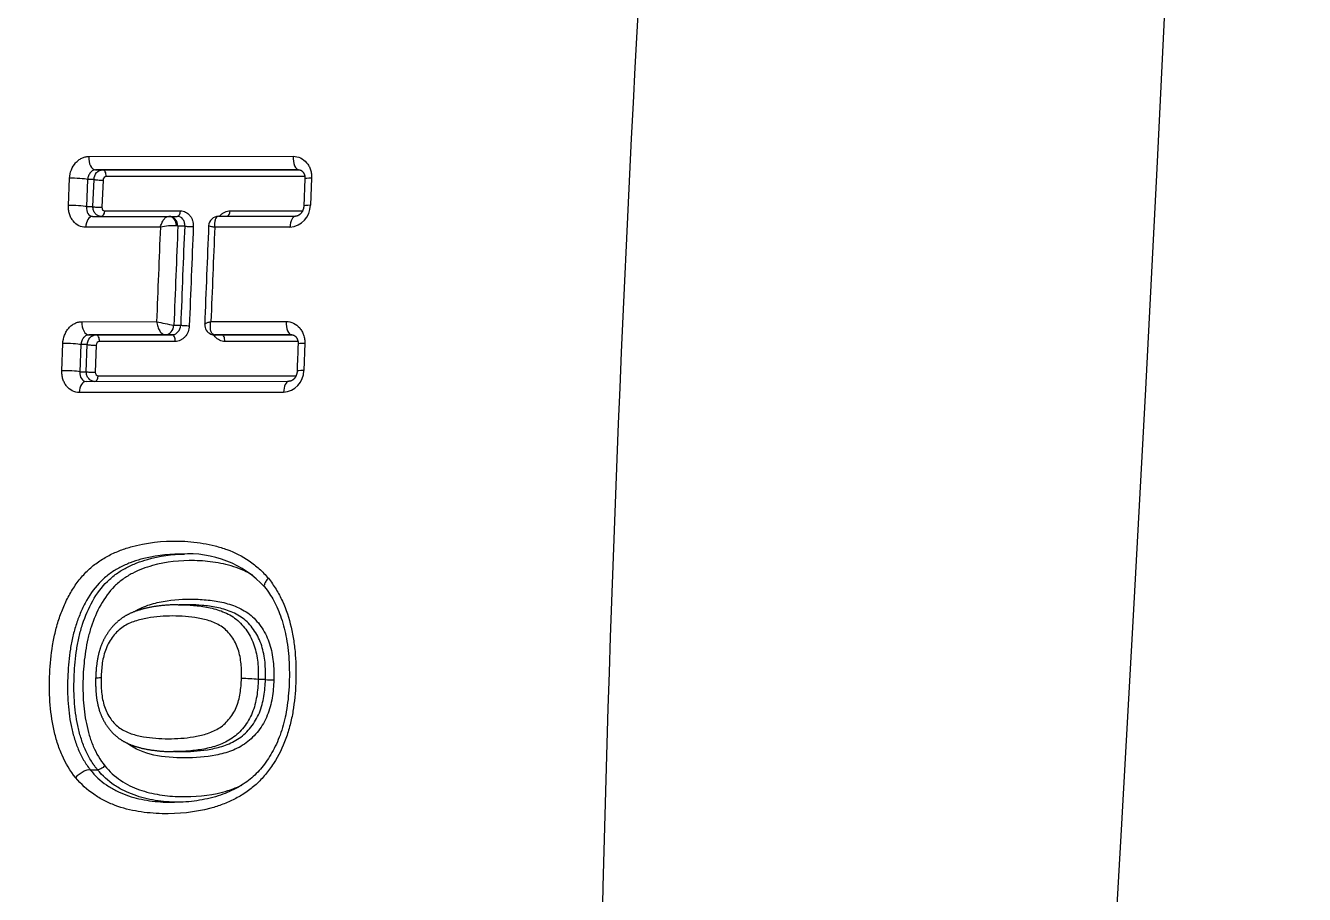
# Model space of a CAD drawing. Header units: millimetres. Extents: x 863 to 5283, y 810 to 2397.
# Drawn here: x 3100.665 to 3101.721, y 1269.281 to 1269.998 of the extents above; entities that cross this region are included whole.
import ezdxf

# ---------------------------------------------------------------- set-up
doc = ezdxf.new("R2010")
doc.units = ezdxf.units.MM
doc.layers.add('Wbudowane', color=175, linetype='Continuous')

# ---------------------------------------------------------------- blocks, each defined once
blk = doc.blocks.new('Z$W@#9123')
for p, q in [((18.5699, 38.5941), (18.5924, 38.5932)), ((18.5631, 38.4217), (18.563, 38.5835)), ((18.563, 38.5834), (18.5631, 38.4159)), ((18.5685, 38.5885), (18.5686, 38.4246)), ((18.5706, 38.5886), (18.593, 38.5877)), ((18.5969, 38.5268), (18.5969, 38.5867)), ((18.7063, 38.5885), (18.7288, 38.5876)), ((18.5521, 38.4102), (18.5519, 38.5788)), ((18.6014, 38.5173), (18.6014, 38.5808)), ((18.6104, 38.5763), (18.6104, 38.5142)), ((18.6884, 38.511), (18.6883, 38.5731)), ((18.6993, 38.52), (18.6993, 38.5778)), ((18.6993, 38.5777), (18.6993, 38.5142)), ((18.7047, 38.5829), (18.7048, 38.5225)), ((18.7332, 38.418), (18.7331, 38.5813)), ((18.7378, 38.4081), (18.7377, 38.5755)), ((18.7468, 38.5709), (18.7469, 38.4024)), ((18.9838, 38.556), (18.9838, 38.55)), ((18.6993, 38.5142), (18.6993, 38.52)), ((18.6095, 38.4894), (18.6095, 38.4837)), ((18.9221, 38.4917), (18.9221, 38.4849)), ((18.597, 38.4234), (18.597, 38.4859)), ((18.6015, 38.4764), (18.6015, 38.4833)), ((18.6913, 38.4804), (18.6913, 38.4861)), ((18.6913, 38.4803), (18.6913, 38.4804)), ((18.6993, 38.479), (18.6993, 38.4732)), ((18.6994, 38.4162), (18.6993, 38.479)), ((18.7048, 38.4816), (18.7048, 38.419)), ((19.0433, 38.4809), (19.0433, 38.4869)), ((18.6015, 38.4762), (18.6015, 38.4764)), ((18.6015, 38.4134), (18.6015, 38.4762)), ((18.6105, 38.4693), (18.6105, 38.4077)), ((18.6993, 38.4732), (18.6993, 38.4731)), ((18.6993, 38.4731), (18.6994, 38.4103)), ((18.6885, 38.4046), (18.6884, 38.4662)), ((18.5631, 38.4159), (18.5631, 38.4217)), ((18.5711, 38.4146), (18.5711, 38.4093)), ((18.5935, 38.4136), (18.5711, 38.4146)), ((18.5716, 38.422), (18.594, 38.421)), ((18.6994, 38.4103), (18.6994, 38.4162)), ((18.7078, 38.4164), (18.7302, 38.4156)), ((19.0583, 38.4114), (19.0583, 38.4174)), ((18.5711, 38.4093), (18.5935, 38.4083)), ((18.5935, 38.4083), (18.5935, 38.4136)), ((18.7074, 38.409), (18.7074, 38.4037)), ((18.7298, 38.4082), (18.7074, 38.409)), ((18.7298, 38.4029), (18.7298, 38.4082)), ((18.5925, 38.3934), (18.5701, 38.3944)), ((18.7074, 38.4037), (18.7298, 38.4029)), ((18.7289, 38.388), (18.7065, 38.3888))]:
    blk.add_line(p, q)
for centre, radius, start, end in [((19.7894, 63.7041), 24.8777, 265.82776, 270.16391), ((18.5924, 38.5751), 0.018, 3.6409, 90.1223), ((18.7289, 38.5697), 0.0179, 3.6279, 90.5248), ((19.5141, 59.4142), 20.8469, 267.78085, 267.84249), ((18.9269, 38.5623), 0.0573, 353.756, 0.6535), ((18.9651, 38.4929), 0.085, 132.771, 184.1546), ((19.0962, 38.5377), 0.1131, 173.7187, 180.7373), ((18.6096, 38.5173), 0.00815, 180.1208, 267.7883), ((19.6846, 64.1264), 25.6347, 267.59851, 267.77289), ((18.691, 38.5142), 0.00829, 267.4203, 337.54), ((18.691, 38.5142), 0.00834, 337.4294, 0.0478), ((18.6969, 38.5142), 0.00242, 339.6937, 359.8255), ((19.6713, 63.8419), 25.355, 267.59946, 267.78349), ((19.6845, 64.189), 25.7221, 267.60456, 267.7871), ((19.6858, 64.2344), 25.7604, 267.60652, 267.7887), ((18.6524, 38.4798), 0.0432, 176.2417, 193.9893), ((18.6285, 38.4802), 0.0193, 169.6373, 172.9149), ((19.6857, 64.267), 25.8057, 267.60985, 267.79179), ((18.3574, 38.5414), 0.3395, 347.1952, 349.626), ((19.685, 64.2282), 25.7813, 267.61139, 267.78477)]:
    blk.add_arc(centre, radius, start, end)
for centre, major_axis, ratio, start_param, end_param in [((18.571, 38.5986), (0.00044, 0.00999), 0.095203, 2.040853, 3.141783), ((18.553, 38.5834), (-0.01, -0.00001), 0.458573, 1.464247, 3.141333), ((18.5934, 38.5977), (0.00043, 0.00999), 0.093286, 2.041195, 3.141571), ((18.7073, 38.593), (0.00039, 0.00999), 0.083769, 2.04286, 3.141753), ((18.7297, 38.5921), (0.00038, 0.00999), 0.08194, 2.043172, 3.141577), ((18.6114, 38.5809), (0.01, 0.00001), 0.459486, 3.141333, 4.611371), ((18.6893, 38.5777), (0.01, 0.00001), 0.460639, 4.618565, 6.282926), ((18.7477, 38.5755), (0.01, 0.00001), 0.461452, 3.141333, 4.623833), ((18.5964, 38.5244), (-0.005, 0), 0.49542, 3.163989, 4.611106), ((18.7043, 38.52), (-0.005, 0), 0.496381, 4.620973, 6.28292), ((18.6913, 38.514), (-0.00739, 0.00306), 0.892745, 3.141575, 3.481465), ((18.6095, 38.4939), (0.00021, 0.005), 0.090566, 3.57985, 5.25551), ((18.6913, 38.4906), (0.00019, 0.005), 0.083818, 3.579572, 5.255827), ((18.5965, 38.4833), (-0.005, 0), 0.523615, 3.141322, 4.611806), ((18.6095, 38.4764), (0.008, 0), 0.906308, 1.571342, 3.142138), ((18.6095, 38.4762), (0.008, 0), 0.797309, 1.592172, 3.141975), ((18.6913, 38.4731), (-0.008, 0), 0.906308, 3.142138, 4.712935), ((18.6913, 38.4731), (0.008, 0), 0.896586, 0.000584, 1.573393), ((18.7043, 38.479), (-0.005, 0), 0.524058, 4.621594, 6.282915), ((18.5531, 38.4159), (-0.01, -0.00001), 0.573236, 1.467234, 3.141311), ((18.5681, 38.4217), (0.005, 0), 0.575127, 1.46851, 3.141311), ((18.5711, 38.4191), (0.00022, 0.005), 0.093717, 3.579987, 5.329031), ((18.5935, 38.4181), (0.00021, 0.005), 0.091833, 3.579905, 5.328868), ((18.5965, 38.4205), (-0.005, 0), 0.575015, 3.164806, 4.612709), ((18.7044, 38.4162), (-0.005, 0), 0.574578, 4.622361, 6.282904), ((18.7074, 38.4136), (-0.00019, -0.005), 0.082492, 0.437928, 2.186457), ((18.7298, 38.4127), (-0.00019, -0.005), 0.080699, 0.437859, 2.186298), ((18.7328, 38.4151), (-0.005, 0), 0.574461, 3.155914, 4.624839), ((18.5711, 38.4002), (-0.00043, -0.00999), 0.093657, 3.579985, 5.340425), ((18.5935, 38.3992), (-0.00042, -0.00999), 0.091778, 3.579902, 5.340228), ((18.6115, 38.4134), (0.01, 0.00001), 0.573024, 3.141311, 4.61418), ((18.6894, 38.4103), (-0.01, -0.00001), 0.572734, 1.479545, 3.141311), ((18.7478, 38.4081), (0.01, 0.00001), 0.57251, 3.141311, 4.626228), ((18.7074, 38.3947), (-0.00038, -0.00999), 0.082455, 3.579519, 5.33924), ((18.7298, 38.3938), (-0.00037, -0.00999), 0.080665, 3.57945, 5.339048)]:
    blk.add_ellipse(centre, major_axis=major_axis, ratio=ratio, start_param=start_param, end_param=end_param)
for points, knots in [([(18.5519, 38.5788), (18.5519, 38.581), (18.5524, 38.583), (18.5542, 38.5868), (18.5556, 38.5886), (18.5581, 38.5907), (18.559, 38.5913), (18.5609, 38.5924), (18.562, 38.5929), (18.5641, 38.5936), (18.5653, 38.5938), (18.5676, 38.5941), (18.5688, 38.5942), (18.5699, 38.5941)], [0, 0, 0, 0, 0.25, 0.25, 0.5, 0.5, 0.625, 0.625, 0.75, 0.75, 0.875, 0.875, 1, 1, 1, 1]), ([(18.563, 38.5834), (18.563, 38.5834), (18.563, 38.5835), (18.563, 38.5837), (18.563, 38.584), (18.5631, 38.5842), (18.5631, 38.5844), (18.5632, 38.5846), (18.5633, 38.5848), (18.5633, 38.585), (18.5634, 38.5852), (18.5635, 38.5854), (18.5637, 38.5856), (18.5638, 38.5858), (18.5639, 38.586), (18.5641, 38.5862), (18.5643, 38.5864), (18.5645, 38.5866), (18.5647, 38.5868), (18.5649, 38.587), (18.5651, 38.5871), (18.5653, 38.5873), (18.5655, 38.5874), (18.5658, 38.5876), (18.5661, 38.5877), (18.5663, 38.5879), (18.5666, 38.588), (18.5669, 38.5881), (18.5672, 38.5882), (18.5675, 38.5883), (18.5678, 38.5884), (18.5681, 38.5885), (18.5685, 38.5885), (18.5688, 38.5886), (18.5691, 38.5886), (18.5695, 38.5886), (18.5698, 38.5886), (18.5702, 38.5887), (18.5704, 38.5886), (18.5705, 38.5886), (18.5706, 38.5886)], [0, 0, 0, 0, 0.002, 0.039359, 0.076803, 0.114152, 0.141166, 0.169491, 0.19639, 0.23326, 0.265051, 0.294198, 0.321522, 0.35045, 0.379449, 0.410033, 0.440235, 0.470066, 0.499519, 0.524437, 0.548052, 0.57315, 0.59913, 0.625829, 0.653027, 0.680468, 0.702726, 0.726556, 0.750697, 0.775612, 0.801071, 0.826827, 0.852615, 0.875141, 0.899035, 0.923593, 0.94838, 0.973291, 0.998218, 1, 1, 1, 1]), ([(18.593, 38.5877), (18.5931, 38.5877), (18.5933, 38.5876), (18.5937, 38.5876), (18.594, 38.5876), (18.5944, 38.5875), (18.5947, 38.5874), (18.5951, 38.5873), (18.5954, 38.5873), (18.5958, 38.5871), (18.5961, 38.587), (18.5965, 38.5869), (18.5968, 38.5868), (18.5971, 38.5866), (18.5974, 38.5865), (18.5977, 38.5863), (18.598, 38.5861), (18.5982, 38.5859), (18.5985, 38.5857), (18.5988, 38.5855), (18.599, 38.5853), (18.5993, 38.5851), (18.5995, 38.5849), (18.5997, 38.5847), (18.5999, 38.5845), (18.6001, 38.5842), (18.6003, 38.584), (18.6004, 38.5837), (18.6006, 38.5835), (18.6007, 38.5833), (18.6008, 38.583), (18.601, 38.5828), (18.6011, 38.5825), (18.6012, 38.5823), (18.6012, 38.5821), (18.6013, 38.5818), (18.6013, 38.5816), (18.6014, 38.5813), (18.6014, 38.5811), (18.6014, 38.5809), (18.6014, 38.5808)], [0, 0, 0, 0, 0.024769, 0.04991, 0.075086, 0.100221, 0.125242, 0.150261, 0.1752, 0.199907, 0.224488, 0.249104, 0.273871, 0.298941, 0.321311, 0.344142, 0.369521, 0.394989, 0.420404, 0.445604, 0.470467, 0.494877, 0.518847, 0.543462, 0.570913, 0.597891, 0.624107, 0.64934, 0.673416, 0.696941, 0.727884, 0.758326, 0.787829, 0.816146, 0.843104, 0.868875, 0.901868, 0.935835, 0.969955, 1, 1, 1, 1]), ([(18.6883, 38.5731), (18.6883, 38.5752), (18.6888, 38.5773), (18.6906, 38.5811), (18.692, 38.5828), (18.6944, 38.585), (18.6954, 38.5856), (18.6973, 38.5867), (18.6984, 38.5872), (18.7005, 38.5879), (18.7017, 38.5882), (18.704, 38.5885), (18.7052, 38.5885), (18.7063, 38.5885)], [0, 0, 0, 0, 0.25, 0.25, 0.5, 0.5, 0.625, 0.625, 0.75, 0.75, 0.875, 0.875, 1, 1, 1, 1]), ([(18.6993, 38.5777), (18.6993, 38.5777), (18.6993, 38.5778), (18.6993, 38.578), (18.6993, 38.5783), (18.6994, 38.5785), (18.6994, 38.5787), (18.6995, 38.5789), (18.6995, 38.5791), (18.6996, 38.5793), (18.6997, 38.5795), (18.6998, 38.5797), (18.6999, 38.5799), (18.7, 38.5801), (18.7002, 38.5803), (18.7003, 38.5805), (18.7005, 38.5807), (18.7007, 38.5809), (18.7009, 38.5811), (18.7011, 38.5813), (18.7014, 38.5814), (18.7016, 38.5816), (18.7018, 38.5818), (18.7021, 38.5819), (18.7023, 38.5821), (18.7026, 38.5822), (18.7029, 38.5823), (18.7032, 38.5824), (18.7034, 38.5825), (18.7038, 38.5826), (18.7041, 38.5827), (18.7044, 38.5828), (18.7047, 38.5829), (18.7051, 38.5829), (18.7054, 38.583), (18.7057, 38.583), (18.7061, 38.583), (18.7064, 38.583), (18.7067, 38.583), (18.7069, 38.583), (18.7069, 38.583)], [0, 0, 0, 0, 0.00296, 0.040635, 0.0784, 0.116111, 0.144235, 0.168267, 0.191963, 0.228951, 0.260771, 0.289938, 0.31726, 0.346267, 0.374893, 0.405093, 0.435017, 0.464657, 0.49399, 0.522876, 0.546311, 0.571219, 0.597015, 0.623535, 0.650558, 0.677829, 0.700148, 0.724135, 0.748161, 0.772966, 0.798316, 0.823967, 0.849654, 0.872084, 0.895878, 0.920376, 0.945104, 0.969962, 0.99484, 1, 1, 1, 1]), ([(18.7293, 38.5822), (18.7294, 38.5821), (18.7296, 38.5821), (18.73, 38.5821), (18.7304, 38.5821), (18.7307, 38.582), (18.7311, 38.5819), (18.7314, 38.5818), (18.7318, 38.5818), (18.7321, 38.5816), (18.7325, 38.5815), (18.7328, 38.5814), (18.7331, 38.5813), (18.7334, 38.5811), (18.7337, 38.581), (18.734, 38.5808), (18.7343, 38.5806), (18.7346, 38.5805), (18.7348, 38.5803), (18.7351, 38.5801), (18.7354, 38.5799), (18.7356, 38.5797), (18.7358, 38.5795), (18.736, 38.5792), (18.7362, 38.579), (18.7364, 38.5788), (18.7366, 38.5785), (18.7368, 38.5783), (18.7369, 38.5781), (18.737, 38.5779), (18.7372, 38.5776), (18.7373, 38.5773), (18.7374, 38.5771), (18.7375, 38.5768), (18.7375, 38.5766), (18.7376, 38.5764), (18.7376, 38.5761), (18.7377, 38.5759), (18.7377, 38.5756), (18.7377, 38.5755), (18.7377, 38.5754)], [0, 0, 0, 0, 0.024633, 0.049696, 0.074792, 0.099848, 0.124794, 0.149742, 0.174675, 0.199279, 0.223768, 0.248314, 0.273038, 0.298114, 0.320353, 0.342939, 0.368343, 0.393838, 0.419292, 0.444552, 0.469501, 0.494032, 0.518136, 0.542679, 0.57036, 0.597552, 0.623962, 0.649369, 0.673604, 0.697477, 0.728905, 0.759785, 0.789661, 0.818279, 0.845469, 0.871475, 0.906739, 0.941362, 0.976102, 1, 1, 1, 1]), ([(18.9003, 38.5584), (18.9032, 38.5607), (18.9062, 38.5628), (18.9125, 38.5667), (18.9158, 38.5684), (18.926, 38.5731), (18.9332, 38.5755), (18.9444, 38.5781), (18.9482, 38.5788), (18.9558, 38.5799), (18.9597, 38.5804), (18.9712, 38.5812), (18.979, 38.5813), (18.9946, 38.5807), (19.0023, 38.58), (19.0138, 38.5781), (19.0176, 38.5773), (19.0251, 38.5753), (19.0289, 38.5742), (19.0398, 38.5702), (19.0467, 38.5668), (19.0564, 38.5606), (19.0595, 38.5584), (19.0652, 38.5536), (19.0679, 38.5511), (19.0729, 38.5456), (19.0751, 38.5427), (19.0792, 38.5367), (19.081, 38.5336), (19.0842, 38.5273), (19.0856, 38.5241), (19.0881, 38.5175), (19.0892, 38.5142), (19.0937, 38.4975), (19.095, 38.4842), (19.0944, 38.4642), (19.0939, 38.4576), (19.0917, 38.4446), (19.0901, 38.4382), (19.0866, 38.4289), (19.0853, 38.4259), (19.0822, 38.4199), (19.0805, 38.4171), (19.0748, 38.4089), (19.0703, 38.4039), (19.0648, 38.3994)], [0, 0, 0, 0, 0.03125, 0.03125, 0.0625, 0.0625, 0.125, 0.125, 0.15625, 0.15625, 0.1875, 0.1875, 0.25, 0.25, 0.3125, 0.3125, 0.34375, 0.34375, 0.375, 0.375, 0.4375, 0.4375, 0.46875, 0.46875, 0.5, 0.5, 0.53125, 0.53125, 0.5625, 0.5625, 0.59375, 0.59375, 0.625, 0.625, 0.75, 0.75, 0.8125, 0.8125, 0.875, 0.875, 0.90625, 0.90625, 0.9375, 0.9375, 1, 1, 1, 1]), ([(18.9074, 38.5553), (18.9112, 38.5584), (18.9188, 38.5632), (18.9335, 38.5697), (18.9506, 38.5739), (18.9708, 38.576), (18.9918, 38.5757), (19.012, 38.5734), (19.0295, 38.5686), (19.0442, 38.5619), (19.0566, 38.5535), (19.0667, 38.5435), (19.0746, 38.5311), (19.0806, 38.5166), (19.0844, 38.4988), (19.0852, 38.4877), (19.0852, 38.4809)], [0, 0, 0, 0, 0.058722, 0.123626, 0.194529, 0.274153, 0.364518, 0.445723, 0.514685, 0.578978, 0.640111, 0.697393, 0.758814, 0.830472, 0.913118, 1, 1, 1, 1]), ([(18.9278, 38.4479), (18.9274, 38.4486), (18.9271, 38.4492), (18.9256, 38.4518), (18.9246, 38.4537), (18.9221, 38.4598), (18.9209, 38.4641), (18.9182, 38.4769), (18.9175, 38.4855), (18.9175, 38.4984), (18.9177, 38.5027), (18.9185, 38.5114), (18.9191, 38.5158), (18.9205, 38.5222), (18.9211, 38.5243), (18.9224, 38.5285), (18.9231, 38.5306), (18.9258, 38.5367), (18.928, 38.5406), (18.9339, 38.5476), (18.9375, 38.5507), (18.9434, 38.5545), (18.9455, 38.5557), (18.9499, 38.5578), (18.9522, 38.5587), (18.9591, 38.561), (18.9641, 38.5619), (18.974, 38.563), (18.9791, 38.5631), (18.9841, 38.5629)], [0, 0, 0, 0, 0.013723, 0.013723, 0.056605, 0.056605, 0.142368, 0.142368, 0.313894, 0.313894, 0.399658, 0.399658, 0.485421, 0.485421, 0.528302, 0.528302, 0.571184, 0.571184, 0.656947, 0.656947, 0.74271, 0.74271, 0.785592, 0.785592, 0.828474, 0.828474, 0.914237, 0.914237, 1, 1, 1, 1]), ([(18.9841, 38.5629), (18.9892, 38.5628), (18.9941, 38.5624), (19.0015, 38.5611), (19.0039, 38.5606), (19.0087, 38.5593), (19.0111, 38.5585), (19.018, 38.5557), (19.0223, 38.5532), (19.03, 38.5472), (19.0334, 38.5439), (19.0375, 38.5382), (19.0388, 38.5362), (19.0409, 38.5322), (19.0419, 38.5301), (19.0443, 38.5239), (19.0454, 38.5195), (19.048, 38.5066), (19.0486, 38.498), (19.0486, 38.4808), (19.048, 38.4722), (19.0444, 38.456), (19.0415, 38.4482), (19.0363, 38.4416)], [0, 0, 0, 0, 0.083932, 0.083932, 0.125898, 0.125898, 0.167864, 0.167864, 0.251796, 0.251796, 0.335728, 0.335728, 0.377694, 0.377694, 0.41966, 0.41966, 0.503591, 0.503591, 0.671455, 0.671455, 0.839319, 0.839319, 1, 1, 1, 1]), ([(19.0648, 38.3994), (19.0592, 38.3949), (19.0531, 38.3912), (19.043, 38.3867), (19.0395, 38.3854), (19.0323, 38.3831), (19.0286, 38.3822), (19.0175, 38.3797), (19.0099, 38.3787), (18.9943, 38.3777), (18.9866, 38.3777), (18.9711, 38.3784), (18.9634, 38.3791), (18.9519, 38.381), (18.9481, 38.3818), (18.9404, 38.3836), (18.9367, 38.3847), (18.9293, 38.3872), (18.9258, 38.3886), (18.9188, 38.3917), (18.9153, 38.3934), (18.9088, 38.3973), (18.9056, 38.3993), (18.8997, 38.4038), (18.8969, 38.4063), (18.8918, 38.4115), (18.8895, 38.4142), (18.8854, 38.4199), (18.8836, 38.4229), (18.8803, 38.4289), (18.8789, 38.4321), (18.8764, 38.4384), (18.8753, 38.4416), (18.8707, 38.4577), (18.8693, 38.4709), (18.8697, 38.4912), (18.8703, 38.4979), (18.872, 38.5079), (18.8727, 38.5112), (18.8744, 38.5178), (18.8754, 38.5211), (18.8789, 38.5306), (18.882, 38.5368), (18.8879, 38.5455), (18.8901, 38.5483), (18.8949, 38.5536), (18.8975, 38.5561), (18.9003, 38.5584)], [0, 0, 0, 0, 0.0625, 0.0625, 0.09375, 0.09375, 0.125, 0.125, 0.1875, 0.1875, 0.25, 0.25, 0.3125, 0.3125, 0.34375, 0.34375, 0.375, 0.375, 0.40625, 0.40625, 0.4375, 0.4375, 0.46875, 0.46875, 0.5, 0.5, 0.53125, 0.53125, 0.5625, 0.5625, 0.59375, 0.59375, 0.625, 0.625, 0.75, 0.75, 0.8125, 0.8125, 0.84375, 0.84375, 0.875, 0.875, 0.9375, 0.9375, 0.96875, 0.96875, 1, 1, 1, 1]), ([(18.9003, 38.5584), (18.9012, 38.5576), (18.9022, 38.5568), (18.9039, 38.5557), (18.9047, 38.5553), (18.9061, 38.5549), (18.9067, 38.555), (18.9072, 38.5552), (18.9073, 38.5553), (18.9074, 38.5553)], [0, 0, 0, 0, 0.317825, 0.317825, 0.635649, 0.635649, 0.953474, 0.953474, 1, 1, 1, 1]), ([(18.9838, 38.556), (18.9791, 38.5562), (18.9743, 38.5561), (18.965, 38.5552), (18.9604, 38.5543), (18.9538, 38.5522), (18.9517, 38.5514), (18.9476, 38.5494), (18.9457, 38.5483), (18.942, 38.5459), (18.9402, 38.5445), (18.937, 38.5417), (18.9355, 38.5401), (18.9315, 38.5351), (18.9295, 38.5315), (18.9271, 38.5257), (18.9265, 38.5238), (18.9253, 38.5198), (18.9248, 38.5178), (18.9236, 38.5118), (18.923, 38.5077), (18.9223, 38.5002), (18.9222, 38.4967), (18.9222, 38.4933)], [0, 0, 0, 0, 0.127273, 0.127273, 0.254547, 0.254547, 0.318183, 0.318183, 0.38182, 0.38182, 0.445457, 0.445457, 0.509093, 0.509093, 0.636367, 0.636367, 0.700003, 0.700003, 0.76364, 0.76364, 0.890913, 0.890913, 1, 1, 1, 1]), ([(19.0433, 38.4885), (19.0433, 38.4959), (19.0427, 38.5034), (19.0405, 38.515), (19.0395, 38.5191), (19.0374, 38.525), (19.0365, 38.5269), (19.0346, 38.5307), (19.0335, 38.5326), (19.0298, 38.5379), (19.0267, 38.5412), (19.0195, 38.5468), (19.0156, 38.5492), (19.0091, 38.5519), (19.0068, 38.5526), (19.0023, 38.5539), (19, 38.5544), (18.9932, 38.5555), (18.9885, 38.5559), (18.9838, 38.556)], [0, 0, 0, 0, 0.2366801, 0.2366801, 0.3639001, 0.3639001, 0.4275101, 0.4275101, 0.4911201, 0.4911201, 0.6183401, 0.6183401, 0.74556, 0.74556, 0.80917, 0.80917, 0.87278, 0.87278, 1, 1, 1, 1]), ([(18.8978, 38.5456), (18.8968, 38.5438), (18.8958, 38.5421), (18.8936, 38.5375), (18.8925, 38.5347), (18.8895, 38.5263), (18.8881, 38.5206), (18.8863, 38.5091), (18.8858, 38.5032), (18.8855, 38.4857), (18.8866, 38.4741), (18.8906, 38.46), (18.8915, 38.4572), (18.8936, 38.4517), (18.8948, 38.4489), (18.8976, 38.4437), (18.8991, 38.4411), (18.9027, 38.4361), (18.9047, 38.4337), (18.9113, 38.427), (18.9165, 38.4233), (18.9281, 38.4168), (18.9342, 38.4142), (18.9438, 38.4111), (18.9471, 38.4102), (18.9537, 38.4087), (18.957, 38.4081), (18.967, 38.4065), (18.9737, 38.4059), (18.9871, 38.4053), (18.9938, 38.4053), (19.0072, 38.4061), (19.0138, 38.4069), (19.0235, 38.4089), (19.0267, 38.4097), (19.033, 38.4116), (19.0361, 38.4127), (19.0449, 38.4164), (19.0503, 38.4196), (19.0551, 38.4234)], [0, 0, 0, 0, 0.0228199, 0.0228199, 0.0565158, 0.0565158, 0.1239075, 0.1239075, 0.1912992, 0.1912992, 0.3260827, 0.3260827, 0.3597785, 0.3597785, 0.3934744, 0.3934744, 0.4271703, 0.4271703, 0.4608661, 0.4608661, 0.5282579, 0.5282579, 0.5956496, 0.5956496, 0.6293455, 0.6293455, 0.6630413, 0.6630413, 0.7304331, 0.7304331, 0.7978248, 0.7978248, 0.8652165, 0.8652165, 0.8989124, 0.8989124, 0.9326083, 0.9326083, 1, 1, 1, 1]), ([(18.9221, 38.4857), (18.9222, 38.4894), (18.9223, 38.4931), (18.923, 38.5008), (18.9235, 38.5049), (18.9252, 38.513), (18.9263, 38.517), (18.9294, 38.5248), (18.9314, 38.5285), (18.9354, 38.5336), (18.937, 38.5352), (18.9402, 38.5381), (18.9419, 38.5395), (18.9475, 38.5432), (18.9516, 38.5453), (18.9603, 38.5482), (18.965, 38.5491), (18.9743, 38.5501), (18.9791, 38.5502), (18.9838, 38.55)], [0, 0, 0, 0, 0.115052, 0.115052, 0.2414731, 0.2414731, 0.3678943, 0.3678943, 0.4943154, 0.4943154, 0.557526, 0.557526, 0.6207366, 0.6207366, 0.7471577, 0.7471577, 0.8735789, 0.8735789, 1, 1, 1, 1]), ([(18.9838, 38.55), (18.9885, 38.5499), (18.9932, 38.5496), (19.0001, 38.5484), (19.0024, 38.548), (19.0069, 38.5467), (19.0092, 38.546), (19.0135, 38.5442), (19.0155, 38.5432), (19.0195, 38.5409), (19.0214, 38.5396), (19.0249, 38.5368), (19.0266, 38.5353), (19.0296, 38.5321), (19.031, 38.5303), (19.0348, 38.525), (19.0366, 38.5211), (19.0395, 38.5132), (19.0405, 38.5092), (19.042, 38.5011), (19.0425, 38.4971), (19.0432, 38.4893), (19.0433, 38.4855), (19.0433, 38.4817)], [0, 0, 0, 0, 0.126023, 0.126023, 0.189034, 0.189034, 0.252046, 0.252046, 0.315057, 0.315057, 0.378069, 0.378069, 0.44108, 0.44108, 0.504091, 0.504091, 0.630114, 0.630114, 0.756137, 0.756137, 0.88216, 0.88216, 1, 1, 1, 1]), ([(18.9831, 38.5362), (18.979, 38.5363), (18.9749, 38.5363), (18.9669, 38.5355), (18.9628, 38.5348), (18.9553, 38.5323), (18.9517, 38.5305), (18.947, 38.5272), (18.9456, 38.526), (18.9429, 38.5234), (18.9417, 38.522), (18.9385, 38.5175), (18.937, 38.5142), (18.9346, 38.5075), (18.9338, 38.504), (18.9325, 38.497), (18.9321, 38.4935), (18.9315, 38.4865), (18.9314, 38.483), (18.9314, 38.4725), (18.9319, 38.4656), (18.9338, 38.4552), (18.9346, 38.4517), (18.9363, 38.4467), (18.9369, 38.445), (18.9384, 38.4417), (18.9393, 38.4401), (18.9424, 38.4355), (18.945, 38.4327), (18.9512, 38.4279), (18.9546, 38.4259), (18.9622, 38.423), (18.9662, 38.422), (18.9741, 38.4208), (18.9782, 38.4206), (18.9823, 38.4204)], [0, 0, 0, 0, 0.0625, 0.0625, 0.125, 0.125, 0.1875, 0.1875, 0.21875, 0.21875, 0.25, 0.25, 0.3125, 0.3125, 0.375, 0.375, 0.4375, 0.4375, 0.5, 0.5, 0.625, 0.625, 0.6875, 0.6875, 0.71875, 0.71875, 0.75, 0.75, 0.8125, 0.8125, 0.875, 0.875, 0.9375, 0.9375, 1, 1, 1, 1]), ([(18.9823, 38.4204), (18.9863, 38.4203), (18.9904, 38.4204), (18.9984, 38.4212), (19.0024, 38.4219), (19.008, 38.4238), (19.0097, 38.4245), (19.0132, 38.4263), (19.0164, 38.4282), (19.0192, 38.4305), (19.0218, 38.4331), (19.0229, 38.4345), (19.026, 38.4388), (19.0274, 38.442), (19.0297, 38.4486), (19.0304, 38.4519), (19.0323, 38.462), (19.0327, 38.4688), (19.0327, 38.4827), (19.0323, 38.4897), (19.0305, 38.5001), (19.0298, 38.5036), (19.0282, 38.5087), (19.0276, 38.5104), (19.0261, 38.5138), (19.0253, 38.5154), (19.0234, 38.5186), (19.0223, 38.5202), (19.0198, 38.5231), (19.0184, 38.5244), (19.0155, 38.5269), (19.0139, 38.5281), (19.0105, 38.5302), (19.0087, 38.5311), (19.0051, 38.5327), (19.0031, 38.5333), (18.9992, 38.5344), (18.9972, 38.5348), (18.9912, 38.5358), (18.9872, 38.5361), (18.9831, 38.5362)], [0, 0, 0, 0, 0.0625, 0.0625, 0.125, 0.125, 0.15625, 0.15625, 0.1875, 0.21875, 0.21875, 0.25, 0.25, 0.3125, 0.3125, 0.375, 0.375, 0.5, 0.5, 0.625, 0.625, 0.6875, 0.6875, 0.71875, 0.71875, 0.75, 0.75, 0.78125, 0.78125, 0.8125, 0.8125, 0.84375, 0.84375, 0.875, 0.875, 0.90625, 0.90625, 0.9375, 0.9375, 1, 1, 1, 1]), ([(19.0551, 38.4234), (19.0599, 38.4273), (19.0638, 38.4317), (19.0687, 38.4389), (19.0702, 38.4415), (19.0728, 38.4467), (19.0739, 38.4493), (19.0767, 38.4574), (19.0781, 38.463), (19.0794, 38.4715), (19.0798, 38.4744), (19.0803, 38.4801), (19.0804, 38.483), (19.0808, 38.4974), (19.0798, 38.509), (19.076, 38.5235), (19.0751, 38.5264), (19.0732, 38.5317), (19.0722, 38.5341), (19.0711, 38.5365)], [0, 0, 0, 0, 0.144335, 0.144335, 0.216503, 0.216503, 0.288671, 0.288671, 0.433006, 0.433006, 0.505174, 0.505174, 0.577341, 0.577341, 0.866012, 0.866012, 0.93818, 0.93818, 1, 1, 1, 1]), ([(18.6014, 38.5181), (18.6012, 38.5183), (18.601, 38.5185), (18.6002, 38.5192), (18.5996, 38.5198), (18.5987, 38.5211), (18.5983, 38.5218), (18.5973, 38.5238), (18.5969, 38.5253), (18.5969, 38.5268)], [0, 0, 0, 0, 0.082933, 0.082933, 0.312199, 0.312199, 0.541466, 0.541466, 1, 1, 1, 1]), ([(18.7048, 38.5225), (18.7048, 38.521), (18.7044, 38.5195), (18.7031, 38.5168), (18.7022, 38.5156), (18.7004, 38.5142), (18.6999, 38.5138), (18.6993, 38.5135)], [0, 0, 0, 0, 0.411733, 0.411733, 0.823466, 0.823466, 1, 1, 1, 1]), ([(18.6014, 38.5173), (18.6014, 38.5167), (18.6017, 38.5162), (18.6026, 38.5152), (18.6032, 38.5149), (18.6049, 38.5143), (18.6059, 38.5141), (18.608, 38.514), (18.6092, 38.514), (18.6104, 38.5142)], [0, 0, 0, 0, 0.25, 0.25, 0.5, 0.5, 0.75, 0.75, 1, 1, 1, 1]), ([(18.6093, 38.5092), (18.6093, 38.5092), (18.6093, 38.5093), (18.6095, 38.51), (18.6096, 38.5106), (18.61, 38.5122), (18.6102, 38.5131), (18.6104, 38.5142)], [0, 0, 0, 0, 0.303453, 0.303453, 0.651726, 0.651726, 1, 1, 1, 1]), ([(18.6992, 38.5134), (18.6989, 38.5128), (18.6985, 38.5122), (18.6972, 38.5114), (18.6963, 38.511), (18.6944, 38.5106), (18.6933, 38.5105), (18.6909, 38.5106), (18.6896, 38.5107), (18.6884, 38.511)], [0, 0, 0, 0, 0.25, 0.25, 0.5, 0.5, 0.75, 0.75, 1, 1, 1, 1]), ([(18.6906, 38.5059), (18.6905, 38.5059), (18.6902, 38.5061), (18.6898, 38.5068), (18.6895, 38.5074), (18.6889, 38.509), (18.6886, 38.5099), (18.6884, 38.511)], [0, 0, 0, 0, 0.2943153, 0.2943153, 0.6471576, 0.6471576, 1, 1, 1, 1]), ([(18.597, 38.4859), (18.597, 38.4874), (18.5973, 38.4888), (18.5986, 38.4914), (18.5996, 38.4926), (18.6014, 38.4941), (18.602, 38.4945), (18.6034, 38.4953), (18.6042, 38.4956), (18.6065, 38.4963), (18.6082, 38.4966), (18.6099, 38.4965)], [0, 0, 0, 0, 0.25, 0.25, 0.5, 0.5, 0.625, 0.625, 0.75, 0.75, 1, 1, 1, 1]), ([(18.6095, 38.4894), (18.6084, 38.4895), (18.6073, 38.4894), (18.6054, 38.4888), (18.6045, 38.4884), (18.6023, 38.4867), (18.6015, 38.4851), (18.6015, 38.4833)], [0, 0, 0, 0, 0.25, 0.25, 0.5, 0.5, 1, 1, 1, 1]), ([(18.6918, 38.4932), (18.6935, 38.4931), (18.6952, 38.4928), (18.6983, 38.4915), (18.6998, 38.4907), (18.7016, 38.489), (18.7021, 38.4884), (18.7031, 38.4872), (18.7035, 38.4865), (18.7045, 38.4845), (18.7048, 38.483), (18.7048, 38.4816)], [0, 0, 0, 0, 0.25, 0.25, 0.5, 0.5, 0.625, 0.625, 0.75, 0.75, 1, 1, 1, 1]), ([(19.0583, 38.4174), (19.0577, 38.4169), (19.057, 38.4164), (19.0557, 38.4154), (19.0538, 38.414), (19.049, 38.4109), (19.0445, 38.4086), (19.0384, 38.4059), (19.0351, 38.4047), (19.0286, 38.4027), (19.0252, 38.4018), (19.0151, 38.3997), (19.0081, 38.3988), (18.994, 38.3979), (18.9869, 38.3979), (18.9729, 38.3985), (18.9659, 38.3992), (18.9554, 38.4008), (18.9519, 38.4015), (18.945, 38.4031), (18.9416, 38.404), (18.9315, 38.4073), (18.925, 38.4101), (18.9129, 38.4169), (18.9075, 38.4209), (18.9006, 38.4279), (18.8984, 38.4305), (18.8947, 38.4357), (18.893, 38.4384), (18.8901, 38.444), (18.8888, 38.4469), (18.8865, 38.4527), (18.8855, 38.4556), (18.8819, 38.4686), (18.8805, 38.4788), (18.8803, 38.4891)], [0, 0, 0, 0, 0.0107, 0.0107, 0.021399, 0.042798, 0.085596, 0.085596, 0.128394, 0.128394, 0.171192, 0.171192, 0.256788, 0.256788, 0.342384, 0.342384, 0.42798, 0.42798, 0.470778, 0.470778, 0.513576, 0.513576, 0.599172, 0.599172, 0.684768, 0.684768, 0.727566, 0.727566, 0.770364, 0.770364, 0.813162, 0.813162, 0.85596, 0.85596, 1, 1, 1, 1]), ([(18.6993, 38.479), (18.6993, 38.4798), (18.6991, 38.4807), (18.6983, 38.4823), (18.6977, 38.4831), (18.6955, 38.4851), (18.6934, 38.486), (18.6913, 38.4861)], [0, 0, 0, 0, 0.25, 0.25, 0.5, 0.5, 1, 1, 1, 1]), ([(18.8803, 38.4853), (18.8804, 38.4744), (18.8817, 38.4637), (18.8854, 38.4503), (18.8864, 38.4474), (18.8886, 38.4416), (18.8899, 38.4387), (18.8928, 38.4332), (18.8944, 38.4305), (18.8981, 38.4254), (18.9002, 38.4229), (18.9072, 38.4158), (18.9126, 38.4118), (18.9217, 38.4067), (18.9248, 38.4051), (18.9313, 38.4024), (18.9345, 38.4011), (18.9413, 38.3989), (18.9447, 38.3979), (18.9517, 38.3963), (18.9552, 38.3956), (18.9657, 38.3939), (18.9727, 38.3933), (18.9868, 38.3926), (18.9939, 38.3926), (19.0081, 38.3934), (19.0151, 38.3943), (19.0252, 38.3963), (19.0286, 38.3972), (19.0351, 38.3992), (19.0384, 38.4003), (19.0445, 38.4029), (19.0475, 38.4044), (19.0517, 38.4068), (19.0531, 38.4077), (19.0557, 38.4095), (19.0571, 38.4105), (19.0583, 38.4114)], [0, 0, 0, 0, 0.151676, 0.151676, 0.194092, 0.194092, 0.236508, 0.236508, 0.278925, 0.278925, 0.321341, 0.321341, 0.406173, 0.406173, 0.448589, 0.448589, 0.491006, 0.491006, 0.533422, 0.533422, 0.575838, 0.575838, 0.66067, 0.66067, 0.745503, 0.745503, 0.830335, 0.830335, 0.872751, 0.872751, 0.915168, 0.915168, 0.957584, 0.957584, 0.978792, 0.978792, 1, 1, 1, 1]), ([(18.9221, 38.4841), (18.9221, 38.4843), (18.9221, 38.4844), (18.9221, 38.485), (18.9221, 38.4853), (18.9221, 38.4857)], [0, 0, 0, 0, 0.3327397, 0.3327397, 1, 1, 1, 1]), ([(18.9221, 38.4841), (18.9222, 38.4835), (18.9222, 38.4825), (18.9222, 38.4808), (18.9222, 38.4791), (18.9223, 38.4775), (18.9224, 38.4759), (18.9225, 38.4743), (18.9226, 38.4728), (18.9228, 38.4713), (18.9229, 38.4698), (18.9231, 38.4683), (18.9233, 38.4669), (18.9235, 38.4655), (18.9237, 38.4641), (18.9239, 38.4627), (18.9242, 38.4613), (18.9244, 38.46), (18.9247, 38.4587), (18.925, 38.4574), (18.9253, 38.4562), (18.9256, 38.455), (18.9259, 38.4539), (18.9262, 38.4528), (18.9265, 38.4517), (18.9269, 38.4507), (18.9272, 38.4497), (18.9275, 38.4487), (18.9279, 38.4477), (18.9283, 38.4468), (18.9287, 38.4459), (18.929, 38.445), (18.9294, 38.4441), (18.9298, 38.4433), (18.9303, 38.4425), (18.9307, 38.4417), (18.9311, 38.4409), (18.9316, 38.4401), (18.932, 38.4394), (18.9325, 38.4387), (18.933, 38.4379), (18.9335, 38.4372), (18.934, 38.4366), (18.9345, 38.4359), (18.935, 38.4352), (18.9355, 38.4346), (18.9361, 38.4339), (18.9367, 38.4333), (18.9373, 38.4327), (18.9379, 38.432), (18.9385, 38.4314), (18.9391, 38.4308), (18.9398, 38.4302), (18.9405, 38.4296), (18.9412, 38.429), (18.9419, 38.4285), (18.9426, 38.4279), (18.9433, 38.4273), (18.944, 38.4268), (18.9448, 38.4263), (18.9456, 38.4258), (18.9463, 38.4253), (18.9471, 38.4248), (18.9479, 38.4243), (18.9487, 38.4238), (18.9495, 38.4234), (18.9503, 38.4229), (18.9512, 38.4225), (18.952, 38.4221), (18.9528, 38.4217), (18.9537, 38.4213), (18.9545, 38.421), (18.9554, 38.4206), (18.9563, 38.4203), (18.9571, 38.42), (18.958, 38.4197), (18.9589, 38.4194), (18.9598, 38.4191), (18.9607, 38.4189), (18.9617, 38.4186), (18.9626, 38.4184), (18.9636, 38.4181), (18.9646, 38.4179), (18.9656, 38.4177), (18.9666, 38.4175), (18.9677, 38.4173), (18.9688, 38.4171), (18.9699, 38.417), (18.971, 38.4168), (18.9722, 38.4167), (18.9734, 38.4165), (18.9746, 38.4164), (18.9758, 38.4163), (18.9771, 38.4162), (18.9783, 38.4161), (18.9797, 38.4161), (18.9811, 38.416), (18.9821, 38.416), (18.9826, 38.4159), (18.9826, 38.4159)], [0, 0, 0, 0, 0.016498, 0.033959, 0.051007, 0.067682, 0.084018, 0.100048, 0.115797, 0.131289, 0.146545, 0.161585, 0.176429, 0.191099, 0.205607, 0.219966, 0.234184, 0.248201, 0.261859, 0.274978, 0.287623, 0.299851, 0.311704, 0.323216, 0.334389, 0.345177, 0.355685, 0.365946, 0.375991, 0.385843, 0.395523, 0.405055, 0.414322, 0.423429, 0.432388, 0.441217, 0.449941, 0.458371, 0.466864, 0.47524, 0.483486, 0.491595, 0.499549, 0.507464, 0.5155, 0.52356, 0.53165, 0.539774, 0.547936, 0.55614, 0.564391, 0.572692, 0.58105, 0.589467, 0.597992, 0.606191, 0.614646, 0.623123, 0.631619, 0.640126, 0.64864, 0.657152, 0.665657, 0.674149, 0.68262, 0.691076, 0.699558, 0.708021, 0.71647, 0.724908, 0.73338, 0.741623, 0.749999, 0.758407, 0.766823, 0.775212, 0.783498, 0.792099, 0.80078, 0.809555, 0.818435, 0.827434, 0.836566, 0.845849, 0.855301, 0.864943, 0.874825, 0.884919, 0.895179, 0.905621, 0.916262, 0.927122, 0.938225, 0.949597, 0.961269, 0.973278, 0.985671, 0.998504, 1, 1, 1, 1]), ([(18.9826, 38.4159), (18.9827, 38.4159), (18.9831, 38.4159), (18.9842, 38.4159), (18.9856, 38.4159), (18.9871, 38.4159), (18.9885, 38.4159), (18.9898, 38.4159), (18.9912, 38.416), (18.9924, 38.416), (18.9937, 38.4161), (18.9949, 38.4162), (18.9961, 38.4163), (18.9973, 38.4164), (18.9984, 38.4166), (18.9995, 38.4167), (19.0006, 38.4169), (19.0016, 38.4171), (19.0027, 38.4173), (19.0037, 38.4175), (19.0047, 38.4177), (19.0057, 38.4179), (19.0066, 38.4181), (19.0076, 38.4184), (19.0085, 38.4187), (19.0094, 38.4189), (19.0102, 38.4192), (19.0111, 38.4195), (19.012, 38.4199), (19.0128, 38.4202), (19.0137, 38.4205), (19.0145, 38.4209), (19.0153, 38.4213), (19.0161, 38.4217), (19.017, 38.4221), (19.0178, 38.4225), (19.0185, 38.4229), (19.0193, 38.4234), (19.0201, 38.4239), (19.0209, 38.4243), (19.0216, 38.4248), (19.0224, 38.4253), (19.0231, 38.4258), (19.0238, 38.4264), (19.0245, 38.4269), (19.0252, 38.4275), (19.0259, 38.428), (19.0265, 38.4286), (19.0272, 38.4292), (19.0278, 38.4298), (19.0284, 38.4304), (19.029, 38.431), (19.0296, 38.4316), (19.0302, 38.4323), (19.0307, 38.4329), (19.0312, 38.4336), (19.0318, 38.4342), (19.0322, 38.4348), (19.0327, 38.4355), (19.0332, 38.4362), (19.0336, 38.4369), (19.0341, 38.4376), (19.0345, 38.4383), (19.0349, 38.439), (19.0353, 38.4398), (19.0357, 38.4405), (19.0361, 38.4413), (19.0365, 38.4421), (19.0369, 38.4429), (19.0373, 38.4438), (19.0376, 38.4446), (19.038, 38.4455), (19.0383, 38.4464), (19.0386, 38.4474), (19.0389, 38.4483), (19.0392, 38.4493), (19.0395, 38.4503), (19.0398, 38.4513), (19.0401, 38.4523), (19.0404, 38.4534), (19.0407, 38.4545), (19.0409, 38.4557), (19.0412, 38.4569), (19.0414, 38.4581), (19.0416, 38.4594), (19.0419, 38.4607), (19.0421, 38.462), (19.0422, 38.4634), (19.0424, 38.4647), (19.0426, 38.4661), (19.0427, 38.4675), (19.0429, 38.469), (19.043, 38.4704), (19.0431, 38.4719), (19.0432, 38.4734), (19.0432, 38.4749), (19.0433, 38.4765), (19.0433, 38.4781), (19.0433, 38.4793), (19.0433, 38.48), (19.0433, 38.4801)], [0, 0, 0, 0, 0.000691, 0.01354, 0.027231, 0.04038, 0.053055, 0.065325, 0.077245, 0.088859, 0.100203, 0.111305, 0.122192, 0.132923, 0.14338, 0.153577, 0.163597, 0.173447, 0.183131, 0.192654, 0.20202, 0.211235, 0.220331, 0.229205, 0.237861, 0.246487, 0.255089, 0.263668, 0.27223, 0.280778, 0.289315, 0.297845, 0.306372, 0.314853, 0.323173, 0.331792, 0.340387, 0.348959, 0.357512, 0.366051, 0.374578, 0.383098, 0.391613, 0.400129, 0.408667, 0.417268, 0.425776, 0.434239, 0.442663, 0.451053, 0.459462, 0.467702, 0.475965, 0.484218, 0.492433, 0.500581, 0.508381, 0.51633, 0.524327, 0.532382, 0.540503, 0.548698, 0.556977, 0.565351, 0.573831, 0.582429, 0.591159, 0.600061, 0.609256, 0.618449, 0.627819, 0.637373, 0.64712, 0.657068, 0.667228, 0.67761, 0.688214, 0.698977, 0.710269, 0.7218, 0.733606, 0.745728, 0.758211, 0.771132, 0.784849, 0.798596, 0.812499, 0.826567, 0.840813, 0.85525, 0.86989, 0.88475, 0.899853, 0.915217, 0.930865, 0.946818, 0.963106, 0.979756, 0.996806, 1, 1, 1, 1]), ([(19.0433, 38.4817), (19.0433, 38.4815), (19.0433, 38.4812), (19.0433, 38.4807), (19.0433, 38.4804), (19.0433, 38.4801)], [0, 0, 0, 0, 0.472199, 0.472199, 1, 1, 1, 1]), ([(19.0852, 38.4837), (19.0852, 38.4835), (19.0852, 38.4834), (19.0851, 38.4802), (19.085, 38.4772), (19.0844, 38.4711), (19.0841, 38.4681), (19.0826, 38.4591), (19.0812, 38.4533), (19.0781, 38.4448), (19.077, 38.442), (19.0742, 38.4365), (19.0727, 38.4338), (19.0675, 38.4262), (19.0633, 38.4215), (19.0583, 38.4174)], [0, 0, 0, 0, 0.006389, 0.006389, 0.130591, 0.130591, 0.254792, 0.254792, 0.503195, 0.503195, 0.627396, 0.627396, 0.751597, 0.751597, 1, 1, 1, 1]), ([(19.0583, 38.4114), (19.0633, 38.4154), (19.0675, 38.4199), (19.0726, 38.4274), (19.0741, 38.43), (19.0769, 38.4353), (19.0781, 38.4381), (19.0812, 38.4465), (19.0826, 38.4523), (19.0845, 38.4641), (19.085, 38.4702), (19.0852, 38.4773), (19.0852, 38.4784), (19.0852, 38.4795)], [0, 0, 0, 0, 0.239395, 0.239395, 0.359093, 0.359093, 0.478791, 0.478791, 0.718186, 0.718186, 0.957582, 0.957582, 1, 1, 1, 1]), ([(18.6105, 38.4693), (18.6093, 38.4696), (18.6081, 38.47), (18.6059, 38.4709), (18.6049, 38.4715), (18.6033, 38.4728), (18.6026, 38.4734), (18.6017, 38.4748), (18.6015, 38.4755), (18.6015, 38.4762)], [0, 0, 0, 0, 0.25, 0.25, 0.5, 0.5, 0.75, 0.75, 1, 1, 1, 1]), ([(18.6884, 38.4662), (18.6898, 38.4664), (18.6912, 38.4667), (18.6938, 38.4676), (18.695, 38.4681), (18.6971, 38.4694), (18.6979, 38.4702), (18.699, 38.4717), (18.6993, 38.4724), (18.6993, 38.4731)], [0, 0, 0, 0, 0.25, 0.25, 0.5, 0.5, 0.75, 0.75, 1, 1, 1, 1]), ([(18.5711, 38.4146), (18.569, 38.4146), (18.5669, 38.4154), (18.5647, 38.4174), (18.5641, 38.4182), (18.5633, 38.4199), (18.5631, 38.4208), (18.5631, 38.4217)], [0, 0, 0, 0, 0.5, 0.5, 0.75, 0.75, 1, 1, 1, 1]), ([(18.5631, 38.4159), (18.5631, 38.4152), (18.5633, 38.4144), (18.5641, 38.4129), (18.5646, 38.4122), (18.5661, 38.411), (18.567, 38.4104), (18.569, 38.4096), (18.5701, 38.4094), (18.5711, 38.4093)], [0, 0, 0, 0, 0.25, 0.25, 0.5, 0.5, 0.75, 0.75, 1, 1, 1, 1]), ([(18.5686, 38.4246), (18.5686, 38.4239), (18.5689, 38.4233), (18.5701, 38.4223), (18.5708, 38.422), (18.5716, 38.422)], [0, 0, 0, 0, 0.5, 0.5, 1, 1, 1, 1]), ([(18.6015, 38.4204), (18.6015, 38.4186), (18.6006, 38.4168), (18.5984, 38.4149), (18.5975, 38.4144), (18.5956, 38.4138), (18.5946, 38.4136), (18.5935, 38.4136)], [0, 0, 0, 0, 0.493058, 0.493058, 0.746529, 0.746529, 1, 1, 1, 1]), ([(18.594, 38.421), (18.5948, 38.421), (18.5956, 38.4212), (18.5967, 38.4221), (18.597, 38.4227), (18.597, 38.4234)], [0, 0, 0, 0, 0.5, 0.5, 1, 1, 1, 1]), ([(18.7074, 38.409), (18.7053, 38.4091), (18.7032, 38.4098), (18.701, 38.4118), (18.7004, 38.4126), (18.6996, 38.4143), (18.6994, 38.4152), (18.6994, 38.4162)], [0, 0, 0, 0, 0.5, 0.5, 0.75, 0.75, 1, 1, 1, 1]), ([(18.7048, 38.419), (18.7048, 38.4184), (18.7052, 38.4177), (18.7063, 38.4168), (18.707, 38.4165), (18.7078, 38.4164)], [0, 0, 0, 0, 0.5, 0.5, 1, 1, 1, 1]), ([(18.7378, 38.415), (18.7377, 38.4131), (18.7369, 38.4114), (18.7347, 38.4095), (18.7338, 38.409), (18.7319, 38.4083), (18.7308, 38.4082), (18.7298, 38.4082)], [0, 0, 0, 0, 0.49324, 0.49324, 0.74662, 0.74662, 1, 1, 1, 1]), ([(18.7302, 38.4156), (18.731, 38.4156), (18.7318, 38.4158), (18.7329, 38.4167), (18.7332, 38.4173), (18.7332, 38.418)], [0, 0, 0, 0, 0.5, 0.5, 1, 1, 1, 1]), ([(18.9826, 38.416), (18.9826, 38.416), (18.9825, 38.4161), (18.9824, 38.417), (18.9823, 38.4185), (18.9823, 38.4204)], [0, 0, 0, 0, 0.278428, 0.278428, 1, 1, 1, 1]), ([(19.0551, 38.4234), (19.056, 38.4226), (19.057, 38.4214), (19.0582, 38.4192), (19.0585, 38.4181), (19.0583, 38.4174)], [0, 0, 0, 0, 0.5, 0.5, 1, 1, 1, 1]), ([(18.5701, 38.3944), (18.5677, 38.3945), (18.5653, 38.395), (18.561, 38.3967), (18.559, 38.3979), (18.5565, 38.4001), (18.5557, 38.4009), (18.5544, 38.4026), (18.5539, 38.4035), (18.553, 38.4054), (18.5526, 38.4063), (18.5522, 38.4082), (18.5521, 38.4092), (18.5521, 38.4102)], [0, 0, 0, 0, 0.25, 0.25, 0.5, 0.5, 0.625, 0.625, 0.75, 0.75, 0.875, 0.875, 1, 1, 1, 1]), ([(18.6105, 38.4077), (18.6105, 38.4057), (18.6101, 38.4038), (18.6083, 38.4002), (18.607, 38.3986), (18.6045, 38.3967), (18.6036, 38.3961), (18.6016, 38.395), (18.6006, 38.3946), (18.5984, 38.3939), (18.5972, 38.3937), (18.5949, 38.3934), (18.5937, 38.3934), (18.5925, 38.3934)], [0, 0, 0, 0, 0.25, 0.25, 0.5, 0.5, 0.625, 0.625, 0.75, 0.75, 0.875, 0.875, 1, 1, 1, 1]), ([(18.5935, 38.4083), (18.5957, 38.4081), (18.5978, 38.4086), (18.6007, 38.4104), (18.6015, 38.4118), (18.6015, 38.4134)], [0, 0, 0, 0, 0.5, 0.5, 1, 1, 1, 1]), ([(18.7065, 38.3888), (18.7041, 38.3889), (18.7017, 38.3894), (18.6985, 38.3907), (18.6974, 38.3912), (18.6954, 38.3924), (18.6945, 38.393), (18.6929, 38.3945), (18.6921, 38.3953), (18.6908, 38.397), (18.6903, 38.3979), (18.6894, 38.3997), (18.689, 38.4007), (18.6886, 38.4026), (18.6885, 38.4036), (18.6885, 38.4046)], [0, 0, 0, 0, 0.25, 0.25, 0.375, 0.375, 0.5, 0.5, 0.625, 0.625, 0.75, 0.75, 0.875, 0.875, 1, 1, 1, 1]), ([(18.6994, 38.4103), (18.6994, 38.4095), (18.6996, 38.4088), (18.7003, 38.4073), (18.7009, 38.4066), (18.7024, 38.4054), (18.7033, 38.4048), (18.7053, 38.4041), (18.7063, 38.4038), (18.7074, 38.4037)], [0, 0, 0, 0, 0.25, 0.25, 0.5, 0.5, 0.75, 0.75, 1, 1, 1, 1]), ([(18.7298, 38.4029), (18.732, 38.4027), (18.7341, 38.4032), (18.7369, 38.4051), (18.7378, 38.4065), (18.7378, 38.4081)], [0, 0, 0, 0, 0.5, 0.5, 1, 1, 1, 1]), ([(19.0648, 38.3994), (19.0638, 38.4002), (19.0628, 38.4012), (19.0611, 38.4033), (19.0604, 38.4045), (19.0591, 38.4067), (19.0587, 38.4078), (19.0582, 38.4098), (19.0582, 38.4107), (19.0583, 38.4114)], [0, 0, 0, 0, 0.25, 0.25, 0.5, 0.5, 0.75, 0.75, 1, 1, 1, 1]), ([(18.7469, 38.4024), (18.7469, 38.4004), (18.7465, 38.3984), (18.7447, 38.3949), (18.7434, 38.3933), (18.7409, 38.3913), (18.74, 38.3907), (18.738, 38.3897), (18.737, 38.3892), (18.7348, 38.3886), (18.7336, 38.3883), (18.7313, 38.388), (18.7301, 38.3879), (18.7289, 38.388)], [0, 0, 0, 0, 0.25, 0.25, 0.5, 0.5, 0.625, 0.625, 0.75, 0.75, 0.875, 0.875, 1, 1, 1, 1])]:
    blk.add_open_spline(points, degree=3, knots=knots)
for points in [[(18.9222, 38.4933), (18.9221, 38.4927), (18.9221, 38.4922), (18.9221, 38.4917)], [(19.0433, 38.4869), (19.0433, 38.4874), (19.0433, 38.4879), (19.0433, 38.4885)], [(18.8803, 38.4868), (18.8803, 38.4863), (18.8803, 38.4858), (18.8803, 38.4853)], [(19.0852, 38.4795), (19.0852, 38.48), (19.0852, 38.4804), (19.0852, 38.4809)]]:
    blk.add_open_spline(points, degree=3)
blk = doc.blocks.new('Z$W@#8064')
for radius, start, end in [(70.8095, 251.130732, 289.039506), (74.8095, 247.274217, 292.891109)]:
    blk.add_arc((34.9005, 84.3318, 3.9752), radius, start, end)

msp = doc.modelspace()

# ---------------------------------------------------------------- block references
at = {"layer": 'Wbudowane'}
for name, p, rotation in [('Z$W@#8064', (3115.2098, 1238.5172), 90), ('Z$W@#9123', (3062.3072, 1288.4422), -90.00000000000001)]:
    msp.add_blockref(name, p, dxfattribs=dict(at, rotation=rotation))

doc.saveas('drawing.dxf')
